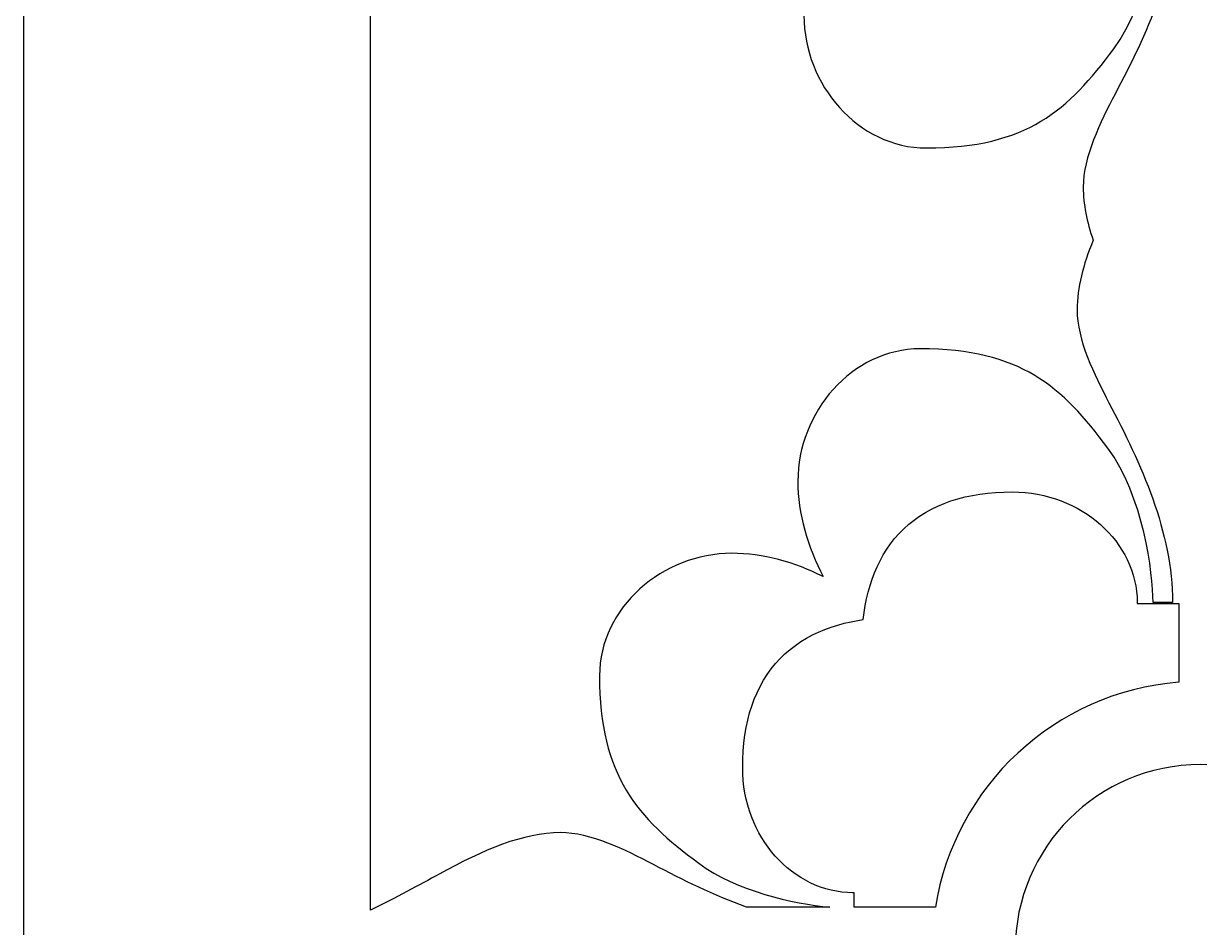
# Model space of a CAD drawing. Header units: centimetres. Extents: x 14.5 to 20.6, y -2.7 to 9.
# Drawn here: x 14.535 to 15.321, y -2.058 to -1.455 of the extents above; entities that cross this region are included whole.
import ezdxf

# ---------------------------------------------------------------- set-up
doc = ezdxf.new("R2010")
doc.units = ezdxf.units.CM
doc.header["$MEASUREMENT"] = 0
doc.layers.add('layer 1', color=7, linetype='Continuous')

msp = doc.modelspace()

# ---------------------------------------------------------------- linework, layer by layer
at = {"layer": 'layer 1', "color": 250, "lineweight": 30}
for points, knots in [([(14.53548, -2.70131), (14.53548, -2.70131), (14.53548, 9.00077), (14.53548, 9.00077), (14.53548, 9.00077), (14.53548, 9.00077), (20.59893, 9.00077), (20.59893, 9.00077), (20.59893, 9.00077), (20.59893, 9.00077), (20.59893, -2.70131), (20.59893, -2.70131), (20.59893, -2.70131), (20.59893, -2.70131), (14.53548, -2.70131), (14.53548, -2.70131)], [0, 0, 0, 0, 0.2, 0.2, 0.2, 0.2, 0.4, 0.4, 0.4, 0.4, 0.6, 0.6, 0.6, 0.6, 1, 1, 1, 1]), ([(15.2497, -1.59976), (15.24548, -1.58743), (15.24305, -1.57561), (15.24305, -1.56431), (15.24305, -1.56431), (15.24305, -1.54387), (15.25449, -1.52097), (15.26432, -1.50215), (15.26432, -1.50215), (15.28516, -1.4629), (15.30597, -1.41738), (15.30681, -1.3717), (15.30681, -1.3717), (15.30681, -1.3717), (15.30681, -1.36885), (15.30681, -1.36885), (15.30681, -1.36885), (15.30681, -1.36885), (15.29376, -1.36885), (15.29376, -1.36885), (15.29376, -1.36885), (15.29376, -1.38849), (15.28722, -1.44001), (15.26349, -1.4719), (15.26349, -1.4719), (15.23324, -1.5128), (15.20544, -1.53814), (15.13837, -1.53814), (15.13837, -1.53814), (15.09257, -1.53814), (15.05659, -1.49563), (15.05659, -1.44981), (15.05659, -1.44981), (15.05659, -1.42909), (15.06263, -1.40769), (15.07218, -1.38874), (15.07218, -1.38874), (15.05257, -1.3991), (15.03013, -1.40572), (15.00841, -1.40572), (15.00841, -1.40572), (14.9626, -1.40572), (14.92009, -1.36974), (14.92009, -1.32395), (14.92009, -1.32395), (14.92009, -1.25687), (14.94543, -1.22908), (14.98633, -1.19882), (14.98633, -1.19882), (15.01821, -1.1751), (15.06974, -1.16856), (15.08938, -1.16856), (15.08938, -1.16856), (15.08938, -1.16856), (15.08938, -1.15547), (15.08938, -1.15547), (15.08938, -1.15547), (15.04275, -1.15547), (14.99614, -1.17674), (14.95607, -1.198), (14.95607, -1.198), (14.93726, -1.20782), (14.91436, -1.21926), (14.89391, -1.21926), (14.89391, -1.21926), (14.86937, -1.21926), (14.84239, -1.20782), (14.81296, -1.19145), (14.81296, -1.19145), (14.79994, -1.18439), (14.78405, -1.17597), (14.7672, -1.16751), (14.7672, -1.16751), (14.7672, -1.16751), (14.7672, -2.04694), (14.7672, -2.04694), (14.7672, -2.04694), (14.78405, -2.03847), (14.79994, -2.03005), (14.81296, -2.02298), (14.81296, -2.02298), (14.84239, -2.00662), (14.86937, -1.99518), (14.89391, -1.99518), (14.89391, -1.99518), (14.91436, -1.99518), (14.93726, -2.00662), (14.95607, -2.01644), (14.95607, -2.01644), (14.97552, -2.02677), (14.99651, -2.03709), (15.01829, -2.04497), (15.01829, -2.04497), (15.01829, -2.04497), (15.07379, -2.04497), (15.07379, -2.04497), (15.07379, -2.04497), (15.04951, -2.04249), (15.0117, -2.03449), (14.98633, -2.01562), (14.98633, -2.01562), (14.94543, -1.98536), (14.92009, -1.95757), (14.92009, -1.89049), (14.92009, -1.89049), (14.92009, -1.84469), (14.9626, -1.80872), (15.00841, -1.80872), (15.00841, -1.80872), (15.02914, -1.80872), (15.05053, -1.81475), (15.06949, -1.82431), (15.06949, -1.82431), (15.05913, -1.8047), (15.05251, -1.78225), (15.05251, -1.76054), (15.05251, -1.76054), (15.05251, -1.71473), (15.08848, -1.67221), (15.13428, -1.67221), (15.13428, -1.67221), (15.20136, -1.67221), (15.22915, -1.69756), (15.25941, -1.73845), (15.25941, -1.73845), (15.28313, -1.77034), (15.28967, -1.82187), (15.28967, -1.8415), (15.28967, -1.8415), (15.28967, -1.8415), (15.30276, -1.8415), (15.30276, -1.8415), (15.30276, -1.8415), (15.30276, -1.79487), (15.28149, -1.74827), (15.26022, -1.7082), (15.26022, -1.7082), (15.25041, -1.68939), (15.23896, -1.66649), (15.23896, -1.64604), (15.23896, -1.64604), (15.23896, -1.63147), (15.243, -1.61605), (15.2497, -1.59976)], [0, 0, 0, 0, 0.027027, 0.027027, 0.027027, 0.027027, 0.054054, 0.054054, 0.054054, 0.054054, 0.081081, 0.081081, 0.081081, 0.081081, 0.108108, 0.108108, 0.108108, 0.108108, 0.135135, 0.135135, 0.135135, 0.135135, 0.162162, 0.162162, 0.162162, 0.162162, 0.189189, 0.189189, 0.189189, 0.189189, 0.216216, 0.216216, 0.216216, 0.216216, 0.243243, 0.243243, 0.243243, 0.243243, 0.27027, 0.27027, 0.27027, 0.27027, 0.297297, 0.297297, 0.297297, 0.297297, 0.324324, 0.324324, 0.324324, 0.324324, 0.351351, 0.351351, 0.351351, 0.351351, 0.378378, 0.378378, 0.378378, 0.378378, 0.405405, 0.405405, 0.405405, 0.405405, 0.432432, 0.432432, 0.432432, 0.432432, 0.459459, 0.459459, 0.459459, 0.459459, 0.486486, 0.486486, 0.486486, 0.486486, 0.513514, 0.513514, 0.513514, 0.513514, 0.540541, 0.540541, 0.540541, 0.540541, 0.567568, 0.567568, 0.567568, 0.567568, 0.594595, 0.594595, 0.594595, 0.594595, 0.621622, 0.621622, 0.621622, 0.621622, 0.648649, 0.648649, 0.648649, 0.648649, 0.675676, 0.675676, 0.675676, 0.675676, 0.702703, 0.702703, 0.702703, 0.702703, 0.72973, 0.72973, 0.72973, 0.72973, 0.756757, 0.756757, 0.756757, 0.756757, 0.783784, 0.783784, 0.783784, 0.783784, 0.810811, 0.810811, 0.810811, 0.810811, 0.837838, 0.837838, 0.837838, 0.837838, 0.864865, 0.864865, 0.864865, 0.864865, 0.891892, 0.891892, 0.891892, 0.891892, 0.918919, 0.918919, 0.918919, 0.918919, 0.945946, 0.945946, 0.945946, 0.945946, 1, 1, 1, 1]), ([(15.09009, -2.04497), (15.09009, -2.04497), (15.14434, -2.04497), (15.14434, -2.04497), (15.14434, -2.04497), (15.15718, -1.96417), (15.22409, -1.90136), (15.30681, -1.8948), (15.30681, -1.8948), (15.30681, -1.8948), (15.30681, -1.84221), (15.30681, -1.84221), (15.30681, -1.84221), (15.30681, -1.84221), (15.27913, -1.84221), (15.27913, -1.84221), (15.27913, -1.84221), (15.27913, -1.84221), (15.27913, -1.84121), (15.27913, -1.84121), (15.27913, -1.84121), (15.27913, -1.84121), (15.27902, -1.83776), (15.27902, -1.83776), (15.27902, -1.83776), (15.27902, -1.83776), (15.27869, -1.83405), (15.27869, -1.83405), (15.27869, -1.83405), (15.27869, -1.83405), (15.27814, -1.83039), (15.27814, -1.83039), (15.27814, -1.83039), (15.27814, -1.83039), (15.27739, -1.82677), (15.27739, -1.82677), (15.27739, -1.82677), (15.27739, -1.82677), (15.27643, -1.82322), (15.27643, -1.82322), (15.27643, -1.82322), (15.27643, -1.82322), (15.27529, -1.81973), (15.27529, -1.81973), (15.27529, -1.81973), (15.27529, -1.81973), (15.27395, -1.81631), (15.27395, -1.81631), (15.27395, -1.81631), (15.27395, -1.81631), (15.27244, -1.81297), (15.27244, -1.81297), (15.27244, -1.81297), (15.27244, -1.81297), (15.27076, -1.8097), (15.27076, -1.8097), (15.27076, -1.8097), (15.27076, -1.8097), (15.26891, -1.80653), (15.26891, -1.80653), (15.26891, -1.80653), (15.26891, -1.80653), (15.2669, -1.80346), (15.2669, -1.80346), (15.2669, -1.80346), (15.2669, -1.80346), (15.26474, -1.80047), (15.26474, -1.80047), (15.26474, -1.80047), (15.26474, -1.80047), (15.26242, -1.79758), (15.26242, -1.79758), (15.26242, -1.79758), (15.26242, -1.79758), (15.25996, -1.7948), (15.25996, -1.7948), (15.25996, -1.7948), (15.25996, -1.7948), (15.25736, -1.79213), (15.25736, -1.79213), (15.25736, -1.79213), (15.25736, -1.79213), (15.25462, -1.78956), (15.25462, -1.78956), (15.25462, -1.78956), (15.25462, -1.78956), (15.25175, -1.78712), (15.25175, -1.78712), (15.25175, -1.78712), (15.25175, -1.78712), (15.24876, -1.7848), (15.24876, -1.7848), (15.24876, -1.7848), (15.24876, -1.7848), (15.24563, -1.7826), (15.24563, -1.7826), (15.24563, -1.7826), (15.24563, -1.7826), (15.24239, -1.78053), (15.24239, -1.78053), (15.24239, -1.78053), (15.24239, -1.78053), (15.23903, -1.7786), (15.23903, -1.7786), (15.23903, -1.7786), (15.23903, -1.7786), (15.23556, -1.77681), (15.23556, -1.77681), (15.23556, -1.77681), (15.23556, -1.77681), (15.23198, -1.77517), (15.23198, -1.77517), (15.23198, -1.77517), (15.23198, -1.77517), (15.22829, -1.77367), (15.22829, -1.77367), (15.22829, -1.77367), (15.22829, -1.77367), (15.2245, -1.77233), (15.2245, -1.77233), (15.2245, -1.77233), (15.2245, -1.77233), (15.22062, -1.77116), (15.22062, -1.77116), (15.22062, -1.77116), (15.22062, -1.77116), (15.21666, -1.77015), (15.21666, -1.77015), (15.21666, -1.77015), (15.21666, -1.77015), (15.2126, -1.76931), (15.2126, -1.76931), (15.2126, -1.76931), (15.2126, -1.76931), (15.20846, -1.76865), (15.20846, -1.76865), (15.20846, -1.76865), (15.20846, -1.76865), (15.20425, -1.76818), (15.20425, -1.76818), (15.20425, -1.76818), (15.20425, -1.76818), (15.19997, -1.76789), (15.19997, -1.76789), (15.19997, -1.76789), (15.19997, -1.76789), (15.19569, -1.76779), (15.19569, -1.76779), (15.19569, -1.76779), (15.19569, -1.76779), (15.19003, -1.76788), (15.19003, -1.76788), (15.19003, -1.76788), (15.19003, -1.76788), (15.18458, -1.76815), (15.18458, -1.76815), (15.18458, -1.76815), (15.18458, -1.76815), (15.17928, -1.76861), (15.17928, -1.76861), (15.17928, -1.76861), (15.17928, -1.76861), (15.1741, -1.76925), (15.1741, -1.76925), (15.1741, -1.76925), (15.1741, -1.76925), (15.16906, -1.77008), (15.16906, -1.77008), (15.16906, -1.77008), (15.16906, -1.77008), (15.16416, -1.77111), (15.16416, -1.77111), (15.16416, -1.77111), (15.16416, -1.77111), (15.15939, -1.77233), (15.15939, -1.77233), (15.15939, -1.77233), (15.15939, -1.77233), (15.15475, -1.77375), (15.15475, -1.77375), (15.15475, -1.77375), (15.15475, -1.77375), (15.15026, -1.77537), (15.15026, -1.77537), (15.15026, -1.77537), (15.15026, -1.77537), (15.14591, -1.7772), (15.14591, -1.7772), (15.14591, -1.7772), (15.14591, -1.7772), (15.14171, -1.77923), (15.14171, -1.77923), (15.14171, -1.77923), (15.14171, -1.77923), (15.13766, -1.78146), (15.13766, -1.78146), (15.13766, -1.78146), (15.13766, -1.78146), (15.13378, -1.7839), (15.13378, -1.7839), (15.13378, -1.7839), (15.13378, -1.7839), (15.13008, -1.78654), (15.13008, -1.78654), (15.13008, -1.78654), (15.13008, -1.78654), (15.12655, -1.78937), (15.12655, -1.78937), (15.12655, -1.78937), (15.12655, -1.78937), (15.12322, -1.79238), (15.12322, -1.79238), (15.12322, -1.79238), (15.12322, -1.79238), (15.12007, -1.79557), (15.12007, -1.79557), (15.12007, -1.79557), (15.12007, -1.79557), (15.11713, -1.79892), (15.11713, -1.79892), (15.11713, -1.79892), (15.11713, -1.79892), (15.11439, -1.80242), (15.11439, -1.80242), (15.11439, -1.80242), (15.11439, -1.80242), (15.11185, -1.80606), (15.11185, -1.80606), (15.11185, -1.80606), (15.11185, -1.80606), (15.10952, -1.80983), (15.10952, -1.80983), (15.10952, -1.80983), (15.10952, -1.80983), (15.10738, -1.81372), (15.10738, -1.81372), (15.10738, -1.81372), (15.10738, -1.81372), (15.10544, -1.81771), (15.10544, -1.81771), (15.10544, -1.81771), (15.10544, -1.81771), (15.10368, -1.82181), (15.10368, -1.82181), (15.10368, -1.82181), (15.10368, -1.82181), (15.10211, -1.826), (15.10211, -1.826), (15.10211, -1.826), (15.10211, -1.826), (15.10071, -1.83027), (15.10071, -1.83027), (15.10071, -1.83027), (15.10071, -1.83027), (15.09948, -1.83463), (15.09948, -1.83463), (15.09948, -1.83463), (15.09948, -1.83463), (15.09841, -1.83907), (15.09841, -1.83907), (15.09841, -1.83907), (15.09841, -1.83907), (15.0975, -1.84358), (15.0975, -1.84358), (15.0975, -1.84358), (15.0975, -1.84358), (15.09673, -1.84817), (15.09673, -1.84817), (15.09673, -1.84817), (15.09673, -1.84817), (15.09611, -1.85283), (15.09611, -1.85283), (15.09611, -1.85283), (15.09611, -1.85283), (15.0961, -1.85297), (15.0961, -1.85297), (15.0961, -1.85297), (15.0961, -1.85297), (15.09259, -1.85352), (15.09259, -1.85352), (15.09259, -1.85352), (15.09259, -1.85352), (15.08802, -1.85441), (15.08802, -1.85441), (15.08802, -1.85441), (15.08802, -1.85441), (15.08352, -1.85545), (15.08352, -1.85545), (15.08352, -1.85545), (15.08352, -1.85545), (15.07911, -1.85665), (15.07911, -1.85665), (15.07911, -1.85665), (15.07911, -1.85665), (15.07478, -1.85802), (15.07478, -1.85802), (15.07478, -1.85802), (15.07478, -1.85802), (15.07054, -1.85957), (15.07054, -1.85957), (15.07054, -1.85957), (15.07054, -1.85957), (15.06638, -1.8613), (15.06638, -1.8613), (15.06638, -1.8613), (15.06638, -1.8613), (15.06233, -1.86322), (15.06233, -1.86322), (15.06233, -1.86322), (15.06233, -1.86322), (15.05839, -1.86534), (15.05839, -1.86534), (15.05839, -1.86534), (15.05839, -1.86534), (15.05457, -1.86766), (15.05457, -1.86766), (15.05457, -1.86766), (15.05457, -1.86766), (15.05087, -1.87019), (15.05087, -1.87019), (15.05087, -1.87019), (15.05087, -1.87019), (15.04732, -1.87292), (15.04732, -1.87292), (15.04732, -1.87292), (15.04732, -1.87292), (15.04392, -1.87585), (15.04392, -1.87585), (15.04392, -1.87585), (15.04392, -1.87585), (15.04068, -1.87899), (15.04068, -1.87899), (15.04068, -1.87899), (15.04068, -1.87899), (15.03762, -1.88233), (15.03762, -1.88233), (15.03762, -1.88233), (15.03762, -1.88233), (15.03474, -1.88586), (15.03474, -1.88586), (15.03474, -1.88586), (15.03474, -1.88586), (15.03206, -1.88958), (15.03206, -1.88958), (15.03206, -1.88958), (15.03206, -1.88958), (15.02958, -1.89347), (15.02958, -1.89347), (15.02958, -1.89347), (15.02958, -1.89347), (15.0273, -1.89754), (15.0273, -1.89754), (15.0273, -1.89754), (15.0273, -1.89754), (15.02524, -1.90176), (15.02524, -1.90176), (15.02524, -1.90176), (15.02524, -1.90176), (15.02338, -1.90613), (15.02338, -1.90613), (15.02338, -1.90613), (15.02338, -1.90613), (15.02173, -1.91066), (15.02173, -1.91066), (15.02173, -1.91066), (15.02173, -1.91066), (15.02028, -1.91532), (15.02028, -1.91532), (15.02028, -1.91532), (15.02028, -1.91532), (15.01904, -1.92012), (15.01904, -1.92012), (15.01904, -1.92012), (15.01904, -1.92012), (15.018, -1.92507), (15.018, -1.92507), (15.018, -1.92507), (15.018, -1.92507), (15.01715, -1.93014), (15.01715, -1.93014), (15.01715, -1.93014), (15.01715, -1.93014), (15.0165, -1.93535), (15.0165, -1.93535), (15.0165, -1.93535), (15.0165, -1.93535), (15.01604, -1.94071), (15.01604, -1.94071), (15.01604, -1.94071), (15.01604, -1.94071), (15.01576, -1.9462), (15.01576, -1.9462), (15.01576, -1.9462), (15.01576, -1.9462), (15.01567, -1.95189), (15.01567, -1.95189), (15.01567, -1.95189), (15.01567, -1.95189), (15.01576, -1.95618), (15.01576, -1.95618), (15.01576, -1.95618), (15.01576, -1.95618), (15.01605, -1.96046), (15.01605, -1.96046), (15.01605, -1.96046), (15.01605, -1.96046), (15.01653, -1.96467), (15.01653, -1.96467), (15.01653, -1.96467), (15.01653, -1.96467), (15.01719, -1.96881), (15.01719, -1.96881), (15.01719, -1.96881), (15.01719, -1.96881), (15.01802, -1.97286), (15.01802, -1.97286), (15.01802, -1.97286), (15.01802, -1.97286), (15.01903, -1.97684), (15.01903, -1.97684), (15.01903, -1.97684), (15.01903, -1.97684), (15.02021, -1.98072), (15.02021, -1.98072), (15.02021, -1.98072), (15.02021, -1.98072), (15.02154, -1.9845), (15.02154, -1.9845), (15.02154, -1.9845), (15.02154, -1.9845), (15.02304, -1.98819), (15.02304, -1.98819), (15.02304, -1.98819), (15.02304, -1.98819), (15.02468, -1.99177), (15.02468, -1.99177), (15.02468, -1.99177), (15.02468, -1.99177), (15.02647, -1.99524), (15.02647, -1.99524), (15.02647, -1.99524), (15.02647, -1.99524), (15.0284, -1.9986), (15.0284, -1.9986), (15.0284, -1.9986), (15.0284, -1.9986), (15.03047, -2.00185), (15.03047, -2.00185), (15.03047, -2.00185), (15.03047, -2.00185), (15.03267, -2.00497), (15.03267, -2.00497), (15.03267, -2.00497), (15.03267, -2.00497), (15.03499, -2.00797), (15.03499, -2.00797), (15.03499, -2.00797), (15.03499, -2.00797), (15.03744, -2.01084), (15.03744, -2.01084), (15.03744, -2.01084), (15.03744, -2.01084), (15.04, -2.01358), (15.04, -2.01358), (15.04, -2.01358), (15.04, -2.01358), (15.04267, -2.01618), (15.04267, -2.01618), (15.04267, -2.01618), (15.04267, -2.01618), (15.04546, -2.01864), (15.04546, -2.01864), (15.04546, -2.01864), (15.04546, -2.01864), (15.04834, -2.02095), (15.04834, -2.02095), (15.04834, -2.02095), (15.04834, -2.02095), (15.05132, -2.02312), (15.05132, -2.02312), (15.05132, -2.02312), (15.05132, -2.02312), (15.05441, -2.02513), (15.05441, -2.02513), (15.05441, -2.02513), (15.05441, -2.02513), (15.05758, -2.02698), (15.05758, -2.02698), (15.05758, -2.02698), (15.05758, -2.02698), (15.06084, -2.02866), (15.06084, -2.02866), (15.06084, -2.02866), (15.06084, -2.02866), (15.06418, -2.03017), (15.06418, -2.03017), (15.06418, -2.03017), (15.06418, -2.03017), (15.0676, -2.03151), (15.0676, -2.03151), (15.0676, -2.03151), (15.0676, -2.03151), (15.07109, -2.03266), (15.07109, -2.03266), (15.07109, -2.03266), (15.07109, -2.03266), (15.07465, -2.03361), (15.07465, -2.03361), (15.07465, -2.03361), (15.07465, -2.03361), (15.07826, -2.03437), (15.07826, -2.03437), (15.07826, -2.03437), (15.07826, -2.03437), (15.08193, -2.03491), (15.08193, -2.03491), (15.08193, -2.03491), (15.08193, -2.03491), (15.08564, -2.03525), (15.08564, -2.03525), (15.08564, -2.03525), (15.08564, -2.03525), (15.08909, -2.03535), (15.08909, -2.03535), (15.08909, -2.03535), (15.08909, -2.03535), (15.09009, -2.03535), (15.09009, -2.03535), (15.09009, -2.03535), (15.09009, -2.03535), (15.09009, -2.04497), (15.09009, -2.04497)], [0, 0, 0, 0, 0.007463, 0.007463, 0.007463, 0.007463, 0.014925, 0.014925, 0.014925, 0.014925, 0.022388, 0.022388, 0.022388, 0.022388, 0.029851, 0.029851, 0.029851, 0.029851, 0.037313, 0.037313, 0.037313, 0.037313, 0.044776, 0.044776, 0.044776, 0.044776, 0.052239, 0.052239, 0.052239, 0.052239, 0.059701, 0.059701, 0.059701, 0.059701, 0.067164, 0.067164, 0.067164, 0.067164, 0.074627, 0.074627, 0.074627, 0.074627, 0.08209, 0.08209, 0.08209, 0.08209, 0.089552, 0.089552, 0.089552, 0.089552, 0.097015, 0.097015, 0.097015, 0.097015, 0.104478, 0.104478, 0.104478, 0.104478, 0.11194, 0.11194, 0.11194, 0.11194, 0.119403, 0.119403, 0.119403, 0.119403, 0.126866, 0.126866, 0.126866, 0.126866, 0.134328, 0.134328, 0.134328, 0.134328, 0.141791, 0.141791, 0.141791, 0.141791, 0.149254, 0.149254, 0.149254, 0.149254, 0.156716, 0.156716, 0.156716, 0.156716, 0.164179, 0.164179, 0.164179, 0.164179, 0.171642, 0.171642, 0.171642, 0.171642, 0.179104, 0.179104, 0.179104, 0.179104, 0.186567, 0.186567, 0.186567, 0.186567, 0.19403, 0.19403, 0.19403, 0.19403, 0.201493, 0.201493, 0.201493, 0.201493, 0.208955, 0.208955, 0.208955, 0.208955, 0.216418, 0.216418, 0.216418, 0.216418, 0.223881, 0.223881, 0.223881, 0.223881, 0.231343, 0.231343, 0.231343, 0.231343, 0.238806, 0.238806, 0.238806, 0.238806, 0.246269, 0.246269, 0.246269, 0.246269, 0.253731, 0.253731, 0.253731, 0.253731, 0.261194, 0.261194, 0.261194, 0.261194, 0.268657, 0.268657, 0.268657, 0.268657, 0.276119, 0.276119, 0.276119, 0.276119, 0.283582, 0.283582, 0.283582, 0.283582, 0.291045, 0.291045, 0.291045, 0.291045, 0.298507, 0.298507, 0.298507, 0.298507, 0.30597, 0.30597, 0.30597, 0.30597, 0.313433, 0.313433, 0.313433, 0.313433, 0.320896, 0.320896, 0.320896, 0.320896, 0.328358, 0.328358, 0.328358, 0.328358, 0.335821, 0.335821, 0.335821, 0.335821, 0.343284, 0.343284, 0.343284, 0.343284, 0.350746, 0.350746, 0.350746, 0.350746, 0.358209, 0.358209, 0.358209, 0.358209, 0.365672, 0.365672, 0.365672, 0.365672, 0.373134, 0.373134, 0.373134, 0.373134, 0.380597, 0.380597, 0.380597, 0.380597, 0.38806, 0.38806, 0.38806, 0.38806, 0.395522, 0.395522, 0.395522, 0.395522, 0.402985, 0.402985, 0.402985, 0.402985, 0.410448, 0.410448, 0.410448, 0.410448, 0.41791, 0.41791, 0.41791, 0.41791, 0.425373, 0.425373, 0.425373, 0.425373, 0.432836, 0.432836, 0.432836, 0.432836, 0.440299, 0.440299, 0.440299, 0.440299, 0.447761, 0.447761, 0.447761, 0.447761, 0.455224, 0.455224, 0.455224, 0.455224, 0.462687, 0.462687, 0.462687, 0.462687, 0.470149, 0.470149, 0.470149, 0.470149, 0.477612, 0.477612, 0.477612, 0.477612, 0.485075, 0.485075, 0.485075, 0.485075, 0.492537, 0.492537, 0.492537, 0.492537, 0.5, 0.5, 0.5, 0.5, 0.507463, 0.507463, 0.507463, 0.507463, 0.514925, 0.514925, 0.514925, 0.514925, 0.522388, 0.522388, 0.522388, 0.522388, 0.529851, 0.529851, 0.529851, 0.529851, 0.537313, 0.537313, 0.537313, 0.537313, 0.544776, 0.544776, 0.544776, 0.544776, 0.552239, 0.552239, 0.552239, 0.552239, 0.559701, 0.559701, 0.559701, 0.559701, 0.567164, 0.567164, 0.567164, 0.567164, 0.574627, 0.574627, 0.574627, 0.574627, 0.58209, 0.58209, 0.58209, 0.58209, 0.589552, 0.589552, 0.589552, 0.589552, 0.597015, 0.597015, 0.597015, 0.597015, 0.604478, 0.604478, 0.604478, 0.604478, 0.61194, 0.61194, 0.61194, 0.61194, 0.619403, 0.619403, 0.619403, 0.619403, 0.626866, 0.626866, 0.626866, 0.626866, 0.634328, 0.634328, 0.634328, 0.634328, 0.641791, 0.641791, 0.641791, 0.641791, 0.649254, 0.649254, 0.649254, 0.649254, 0.656716, 0.656716, 0.656716, 0.656716, 0.664179, 0.664179, 0.664179, 0.664179, 0.671642, 0.671642, 0.671642, 0.671642, 0.679104, 0.679104, 0.679104, 0.679104, 0.686567, 0.686567, 0.686567, 0.686567, 0.69403, 0.69403, 0.69403, 0.69403, 0.701493, 0.701493, 0.701493, 0.701493, 0.708955, 0.708955, 0.708955, 0.708955, 0.716418, 0.716418, 0.716418, 0.716418, 0.723881, 0.723881, 0.723881, 0.723881, 0.731343, 0.731343, 0.731343, 0.731343, 0.738806, 0.738806, 0.738806, 0.738806, 0.746269, 0.746269, 0.746269, 0.746269, 0.753731, 0.753731, 0.753731, 0.753731, 0.761194, 0.761194, 0.761194, 0.761194, 0.768657, 0.768657, 0.768657, 0.768657, 0.776119, 0.776119, 0.776119, 0.776119, 0.783582, 0.783582, 0.783582, 0.783582, 0.791045, 0.791045, 0.791045, 0.791045, 0.798507, 0.798507, 0.798507, 0.798507, 0.80597, 0.80597, 0.80597, 0.80597, 0.813433, 0.813433, 0.813433, 0.813433, 0.820896, 0.820896, 0.820896, 0.820896, 0.828358, 0.828358, 0.828358, 0.828358, 0.835821, 0.835821, 0.835821, 0.835821, 0.843284, 0.843284, 0.843284, 0.843284, 0.850746, 0.850746, 0.850746, 0.850746, 0.858209, 0.858209, 0.858209, 0.858209, 0.865672, 0.865672, 0.865672, 0.865672, 0.873134, 0.873134, 0.873134, 0.873134, 0.880597, 0.880597, 0.880597, 0.880597, 0.88806, 0.88806, 0.88806, 0.88806, 0.895522, 0.895522, 0.895522, 0.895522, 0.902985, 0.902985, 0.902985, 0.902985, 0.910448, 0.910448, 0.910448, 0.910448, 0.91791, 0.91791, 0.91791, 0.91791, 0.925373, 0.925373, 0.925373, 0.925373, 0.932836, 0.932836, 0.932836, 0.932836, 0.940299, 0.940299, 0.940299, 0.940299, 0.947761, 0.947761, 0.947761, 0.947761, 0.955224, 0.955224, 0.955224, 0.955224, 0.962687, 0.962687, 0.962687, 0.962687, 0.970149, 0.970149, 0.970149, 0.970149, 0.977612, 0.977612, 0.977612, 0.977612, 0.985075, 0.985075, 0.985075, 0.985075, 1, 1, 1, 1]), ([(15.19765, -2.07328), (15.19765, -2.00508), (15.25295, -1.94977), (15.32116, -1.94977), (15.32116, -1.94977), (15.38936, -1.94977), (15.44467, -2.00508), (15.44467, -2.07328), (15.44467, -2.07328), (15.44467, -2.14148), (15.38936, -2.19679), (15.32116, -2.19679), (15.32116, -2.19679), (15.25295, -2.19679), (15.19765, -2.14148), (15.19765, -2.07328)], [0, 0, 0, 0, 0.2, 0.2, 0.2, 0.2, 0.4, 0.4, 0.4, 0.4, 0.6, 0.6, 0.6, 0.6, 1, 1, 1, 1])]:
    msp.add_open_spline(points, degree=3, knots=knots, dxfattribs=at)

doc.saveas('drawing.dxf')
